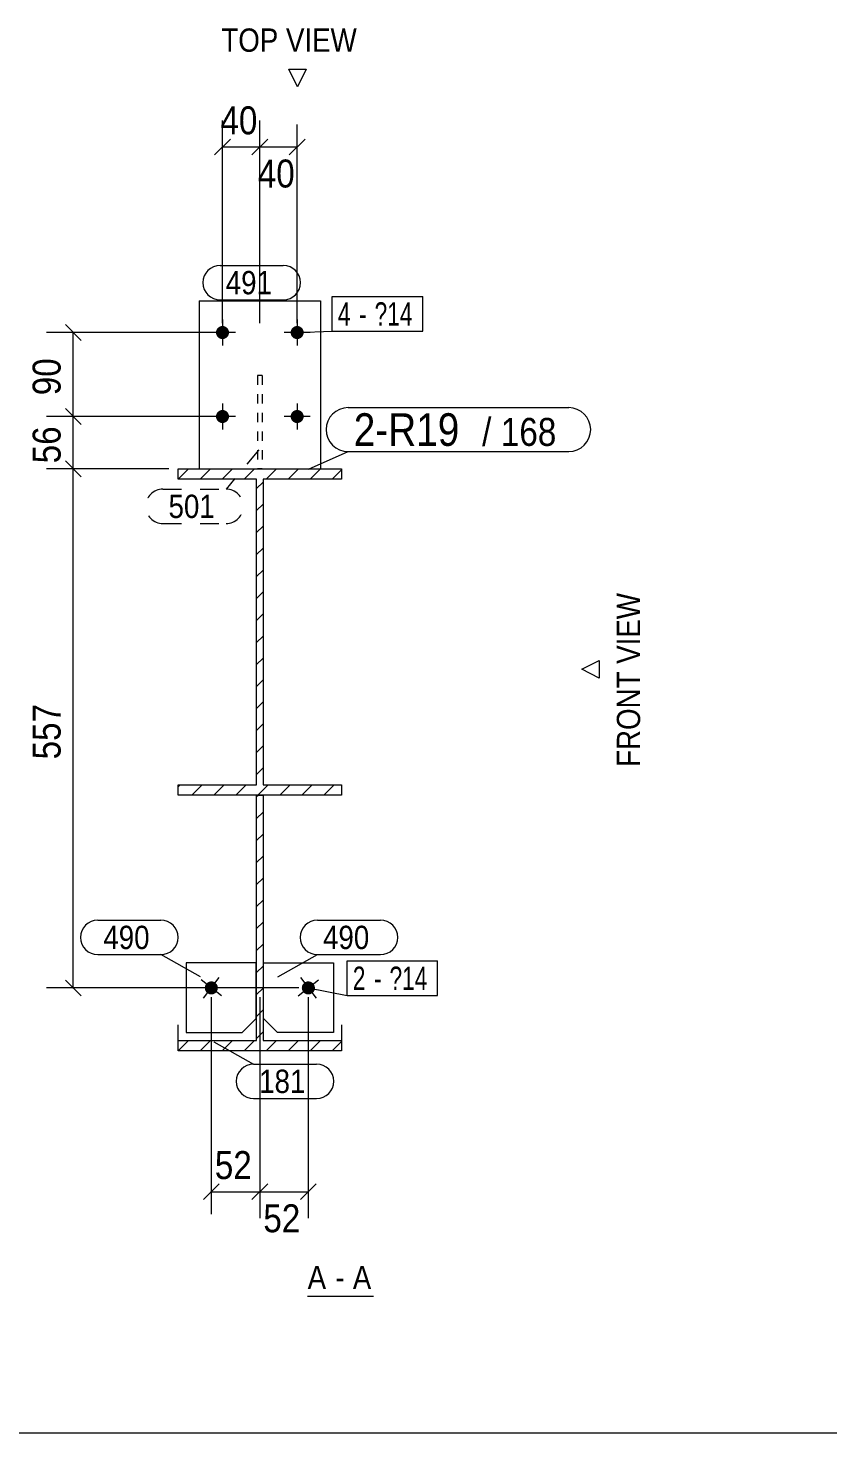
# Model space of a CAD drawing. Header units: millimetres. Extents: x 2 to 825, y 1 to 579.
# Drawn here: x 433.7 to 519.4, y 5 to 155.6 of the extents above; entities that cross this region are included whole.
import ezdxf

# ---------------------------------------------------------------- set-up
doc = ezdxf.new("R2010")
doc.units = ezdxf.units.MM
for name, pattern in [('XKITLINE00', [0]), ('XKITLINE01', [4, 1, -1, 1, -1]), ('XKITLINE02', [4, 2, -2])]:
    doc.linetypes.add(name, pattern=pattern)
for name, color, linetype, lineweight in [('Bolt', 3, 'Continuous', 0), ('BoltMark', 7, 'Continuous', 0), ('Dimensions', 7, 'Continuous', 0), ('DrawingSheet', 5, 'Continuous', 0), ('OtherObjectType', 7, 'Continuous', 0), ('Part', 2, 'Continuous', 0), ('PartMark', 7, 'Continuous', 0)]:
    doc.layers.add(name, color=color, linetype=linetype, lineweight=lineweight)
doc.styles.add('ARIAL', font='ARIAL.TTF')
doc.styles.add('ARIAL_NARROW', font='ARIALN.TTF')

# ---------------------------------------------------------------- blocks, each defined once
blk = doc.blocks.new('*A7')
at = {"layer": 'Part', "color": 7, "linetype": 'XKITLINE00', "lineweight": 0}
for p, q in [((449.77, 107.26), (450.87, 108.36)), ((449.77, 107.26), (449.77, 107.26)), ((452.13, 107.26), (453.23, 108.36)), ((454.49, 107.26), (455.59, 108.36)), ((456.85, 107.26), (457.95, 108.36)), ((458.17, 106.23), (458.87, 106.93)), ((459.2, 107.26), (460.3, 108.36)), ((461.56, 107.26), (462.66, 108.36)), ((463.92, 107.26), (465.02, 108.36)), ((466.28, 107.26), (467.27, 108.26)), ((458.17, 103.88), (458.87, 104.58)), ((458.17, 101.52), (458.87, 102.22)), ((458.17, 99.16), (458.87, 99.86)), ((458.17, 96.8), (458.87, 97.5)), ((458.17, 94.45), (458.87, 95.15)), ((458.17, 92.09), (458.87, 92.79)), ((458.17, 89.73), (458.87, 90.43)), ((458.17, 87.37), (458.87, 88.07)), ((458.17, 85.02), (458.87, 85.72)), ((458.17, 82.66), (458.87, 83.36)), ((458.17, 80.3), (458.87, 81)), ((458.17, 77.95), (458.87, 78.65)), ((458.17, 75.59), (458.87, 76.29)), ((449.78, 74.26), (449.98, 74.46)), ((451.23, 73.36), (452.33, 74.46)), ((453.59, 73.36), (454.69, 74.46)), ((455.95, 73.36), (457.05, 74.46)), ((458.31, 73.36), (459.41, 74.46)), ((460.66, 73.36), (461.76, 74.46)), ((463.02, 73.36), (464.12, 74.46)), ((465.38, 73.36), (466.48, 74.46))]:
    blk.add_line(p, q, dxfattribs=at)
blk = doc.blocks.new('*A8')
at = {"layer": 'Part', "color": 7, "linetype": 'XKITLINE00', "lineweight": 0}
for p, q in [((458.17, 73.21), (458.33, 73.36)), ((458.17, 70.85), (458.87, 71.55)), ((458.17, 68.49), (458.87, 69.19)), ((458.17, 66.14), (458.87, 66.84)), ((458.17, 63.78), (458.87, 64.48)), ((458.17, 61.42), (458.87, 62.12)), ((458.17, 59.06), (458.87, 59.76)), ((458.17, 56.71), (458.87, 57.41)), ((458.17, 54.35), (458.87, 55.05)), ((458.17, 51.99), (458.87, 52.69)), ((458.17, 49.64), (458.87, 50.34)), ((449.77, 45.95), (450.89, 47.07)), ((452.13, 45.95), (453.25, 47.07)), ((454.49, 45.95), (455.6, 47.07)), ((456.85, 45.95), (457.96, 47.07)), ((458.17, 47.28), (458.87, 47.98)), ((459.2, 45.95), (460.32, 47.07)), ((461.56, 45.95), (462.68, 47.07)), ((463.92, 45.95), (465.03, 47.07)), ((466.28, 45.95), (467.27, 46.95))]:
    blk.add_line(p, q, dxfattribs=at)
blk = doc.blocks.new('*A167')
at = {"layer": 'Bolt'}
for points in [[(455.22, 122.93), (455.22, 122.89), (455.22, 122.86), (455.21, 122.83), (455.2, 122.79), (455.19, 122.76), (455.18, 122.73), (455.17, 122.69), (455.16, 122.66), (455.14, 122.63), (455.12, 122.6), (455.11, 122.57), (455.09, 122.55), (455.07, 122.52), (455.04, 122.49), (455.02, 122.47), (454.99, 122.44), (454.97, 122.42), (454.94, 122.4), (454.91, 122.38), (454.88, 122.36), (454.85, 122.35), (454.82, 122.33), (454.79, 122.32), (454.76, 122.3), (454.73, 122.29), (454.69, 122.28), (454.66, 122.28), (454.63, 122.27), (454.59, 122.27), (454.56, 122.26), (454.52, 122.26), (454.49, 122.26), (454.46, 122.27), (454.42, 122.27), (454.39, 122.28), (454.35, 122.28), (454.32, 122.29), (454.29, 122.3), (454.26, 122.32), (454.23, 122.33), (454.19, 122.35), (454.16, 122.36), (454.14, 122.38), (454.11, 122.4), (454.08, 122.42), (454.05, 122.44), (454.03, 122.47), (454.01, 122.49), (453.98, 122.52), (453.96, 122.55), (453.94, 122.57), (453.92, 122.6), (453.91, 122.63), (453.89, 122.66), (453.88, 122.69), (453.87, 122.73), (453.85, 122.76), (453.85, 122.79), (453.84, 122.83), (453.83, 122.86), (453.83, 122.89), (453.83, 122.93), (453.82, 122.96), (453.83, 123), (453.83, 123.03), (453.83, 123.07), (453.84, 123.1), (453.85, 123.13), (453.85, 123.17), (453.87, 123.2), (453.88, 123.23), (453.89, 123.26), (453.91, 123.29), (453.92, 123.32), (453.94, 123.35), (453.96, 123.38), (453.98, 123.41), (454.01, 123.43), (454.03, 123.46), (454.05, 123.48), (454.08, 123.5), (454.11, 123.52), (454.14, 123.54), (454.16, 123.56), (454.19, 123.58), (454.23, 123.6), (454.26, 123.61), (454.29, 123.62), (454.32, 123.63), (454.35, 123.64), (454.39, 123.65), (454.42, 123.65), (454.46, 123.66), (454.49, 123.66), (454.52, 123.66), (454.56, 123.66), (454.59, 123.66), (454.63, 123.65), (454.66, 123.65), (454.69, 123.64), (454.73, 123.63), (454.76, 123.62), (454.79, 123.61), (454.82, 123.6), (454.85, 123.58), (454.88, 123.56), (454.91, 123.54), (454.94, 123.52), (454.97, 123.5), (454.99, 123.48), (455.02, 123.46), (455.04, 123.43), (455.07, 123.41), (455.09, 123.38), (455.11, 123.35), (455.12, 123.32), (455.14, 123.29), (455.16, 123.26), (455.17, 123.23), (455.18, 123.2), (455.19, 123.17), (455.2, 123.13), (455.21, 123.1), (455.22, 123.07), (455.22, 123.03), (455.22, 123), (455.22, 122.96)], [(463.22, 122.93), (463.22, 122.89), (463.22, 122.86), (463.21, 122.83), (463.2, 122.79), (463.19, 122.76), (463.18, 122.73), (463.17, 122.69), (463.16, 122.66), (463.14, 122.63), (463.12, 122.6), (463.11, 122.57), (463.09, 122.55), (463.07, 122.52), (463.04, 122.49), (463.02, 122.47), (462.99, 122.44), (462.97, 122.42), (462.94, 122.4), (462.91, 122.38), (462.88, 122.36), (462.85, 122.35), (462.82, 122.33), (462.79, 122.32), (462.76, 122.3), (462.73, 122.29), (462.69, 122.28), (462.66, 122.28), (462.63, 122.27), (462.59, 122.27), (462.56, 122.26), (462.52, 122.26), (462.49, 122.26), (462.46, 122.27), (462.42, 122.27), (462.39, 122.28), (462.35, 122.28), (462.32, 122.29), (462.29, 122.3), (462.26, 122.32), (462.23, 122.33), (462.19, 122.35), (462.16, 122.36), (462.14, 122.38), (462.11, 122.4), (462.08, 122.42), (462.05, 122.44), (462.03, 122.47), (462.01, 122.49), (461.98, 122.52), (461.96, 122.55), (461.94, 122.57), (461.92, 122.6), (461.91, 122.63), (461.89, 122.66), (461.88, 122.69), (461.87, 122.73), (461.85, 122.76), (461.85, 122.79), (461.84, 122.83), (461.83, 122.86), (461.83, 122.89), (461.83, 122.93), (461.82, 122.96), (461.83, 123), (461.83, 123.03), (461.83, 123.07), (461.84, 123.1), (461.85, 123.13), (461.85, 123.17), (461.87, 123.2), (461.88, 123.23), (461.89, 123.26), (461.91, 123.29), (461.92, 123.32), (461.94, 123.35), (461.96, 123.38), (461.98, 123.41), (462.01, 123.43), (462.03, 123.46), (462.05, 123.48), (462.08, 123.5), (462.11, 123.52), (462.14, 123.54), (462.16, 123.56), (462.19, 123.58), (462.23, 123.6), (462.26, 123.61), (462.29, 123.62), (462.32, 123.63), (462.35, 123.64), (462.39, 123.65), (462.42, 123.65), (462.46, 123.66), (462.49, 123.66), (462.52, 123.66), (462.56, 123.66), (462.59, 123.66), (462.63, 123.65), (462.66, 123.65), (462.69, 123.64), (462.73, 123.63), (462.76, 123.62), (462.79, 123.61), (462.82, 123.6), (462.85, 123.58), (462.88, 123.56), (462.91, 123.54), (462.94, 123.52), (462.97, 123.5), (462.99, 123.48), (463.02, 123.46), (463.04, 123.43), (463.07, 123.41), (463.09, 123.38), (463.11, 123.35), (463.12, 123.32), (463.14, 123.29), (463.16, 123.26), (463.17, 123.23), (463.18, 123.2), (463.19, 123.17), (463.2, 123.13), (463.21, 123.1), (463.22, 123.07), (463.22, 123.03), (463.22, 123), (463.22, 122.96)], [(455.22, 113.93), (455.22, 113.89), (455.22, 113.86), (455.21, 113.83), (455.2, 113.79), (455.19, 113.76), (455.18, 113.73), (455.17, 113.69), (455.16, 113.66), (455.14, 113.63), (455.12, 113.6), (455.11, 113.57), (455.09, 113.55), (455.07, 113.52), (455.04, 113.49), (455.02, 113.47), (454.99, 113.44), (454.97, 113.42), (454.94, 113.4), (454.91, 113.38), (454.88, 113.36), (454.85, 113.35), (454.82, 113.33), (454.79, 113.32), (454.76, 113.3), (454.73, 113.29), (454.69, 113.28), (454.66, 113.28), (454.63, 113.27), (454.59, 113.27), (454.56, 113.26), (454.52, 113.26), (454.49, 113.26), (454.46, 113.27), (454.42, 113.27), (454.39, 113.28), (454.35, 113.28), (454.32, 113.29), (454.29, 113.3), (454.26, 113.32), (454.23, 113.33), (454.19, 113.35), (454.16, 113.36), (454.14, 113.38), (454.11, 113.4), (454.08, 113.42), (454.05, 113.44), (454.03, 113.47), (454.01, 113.49), (453.98, 113.52), (453.96, 113.55), (453.94, 113.57), (453.92, 113.6), (453.91, 113.63), (453.89, 113.66), (453.88, 113.69), (453.87, 113.73), (453.85, 113.76), (453.85, 113.79), (453.84, 113.83), (453.83, 113.86), (453.83, 113.89), (453.83, 113.93), (453.82, 113.96), (453.83, 114), (453.83, 114.03), (453.83, 114.07), (453.84, 114.1), (453.85, 114.13), (453.85, 114.17), (453.87, 114.2), (453.88, 114.23), (453.89, 114.26), (453.91, 114.29), (453.92, 114.32), (453.94, 114.35), (453.96, 114.38), (453.98, 114.41), (454.01, 114.43), (454.03, 114.46), (454.05, 114.48), (454.08, 114.5), (454.11, 114.52), (454.14, 114.54), (454.16, 114.56), (454.19, 114.58), (454.23, 114.6), (454.26, 114.61), (454.29, 114.62), (454.32, 114.63), (454.35, 114.64), (454.39, 114.65), (454.42, 114.65), (454.46, 114.66), (454.49, 114.66), (454.52, 114.66), (454.56, 114.66), (454.59, 114.66), (454.63, 114.65), (454.66, 114.65), (454.69, 114.64), (454.73, 114.63), (454.76, 114.62), (454.79, 114.61), (454.82, 114.6), (454.85, 114.58), (454.88, 114.56), (454.91, 114.54), (454.94, 114.52), (454.97, 114.5), (454.99, 114.48), (455.02, 114.46), (455.04, 114.43), (455.07, 114.41), (455.09, 114.38), (455.11, 114.35), (455.12, 114.32), (455.14, 114.29), (455.16, 114.26), (455.17, 114.23), (455.18, 114.2), (455.19, 114.17), (455.2, 114.13), (455.21, 114.1), (455.22, 114.07), (455.22, 114.03), (455.22, 114), (455.22, 113.96)], [(463.22, 113.93), (463.22, 113.89), (463.22, 113.86), (463.21, 113.83), (463.2, 113.79), (463.19, 113.76), (463.18, 113.73), (463.17, 113.69), (463.16, 113.66), (463.14, 113.63), (463.12, 113.6), (463.11, 113.57), (463.09, 113.55), (463.07, 113.52), (463.04, 113.49), (463.02, 113.47), (462.99, 113.44), (462.97, 113.42), (462.94, 113.4), (462.91, 113.38), (462.88, 113.36), (462.85, 113.35), (462.82, 113.33), (462.79, 113.32), (462.76, 113.3), (462.73, 113.29), (462.69, 113.28), (462.66, 113.28), (462.63, 113.27), (462.59, 113.27), (462.56, 113.26), (462.52, 113.26), (462.49, 113.26), (462.46, 113.27), (462.42, 113.27), (462.39, 113.28), (462.35, 113.28), (462.32, 113.29), (462.29, 113.3), (462.26, 113.32), (462.23, 113.33), (462.19, 113.35), (462.16, 113.36), (462.14, 113.38), (462.11, 113.4), (462.08, 113.42), (462.05, 113.44), (462.03, 113.47), (462.01, 113.49), (461.98, 113.52), (461.96, 113.55), (461.94, 113.57), (461.92, 113.6), (461.91, 113.63), (461.89, 113.66), (461.88, 113.69), (461.87, 113.73), (461.85, 113.76), (461.85, 113.79), (461.84, 113.83), (461.83, 113.86), (461.83, 113.89), (461.83, 113.93), (461.82, 113.96), (461.83, 114), (461.83, 114.03), (461.83, 114.07), (461.84, 114.1), (461.85, 114.13), (461.85, 114.17), (461.87, 114.2), (461.88, 114.23), (461.89, 114.26), (461.91, 114.29), (461.92, 114.32), (461.94, 114.35), (461.96, 114.38), (461.98, 114.41), (462.01, 114.43), (462.03, 114.46), (462.05, 114.48), (462.08, 114.5), (462.11, 114.52), (462.14, 114.54), (462.16, 114.56), (462.19, 114.58), (462.23, 114.6), (462.26, 114.61), (462.29, 114.62), (462.32, 114.63), (462.35, 114.64), (462.39, 114.65), (462.42, 114.65), (462.46, 114.66), (462.49, 114.66), (462.52, 114.66), (462.56, 114.66), (462.59, 114.66), (462.63, 114.65), (462.66, 114.65), (462.69, 114.64), (462.73, 114.63), (462.76, 114.62), (462.79, 114.61), (462.82, 114.6), (462.85, 114.58), (462.88, 114.56), (462.91, 114.54), (462.94, 114.52), (462.97, 114.5), (462.99, 114.48), (463.02, 114.46), (463.04, 114.43), (463.07, 114.41), (463.09, 114.38), (463.11, 114.35), (463.12, 114.32), (463.14, 114.29), (463.16, 114.26), (463.17, 114.23), (463.18, 114.2), (463.19, 114.17), (463.2, 114.13), (463.21, 114.1), (463.22, 114.07), (463.22, 114.03), (463.22, 114), (463.22, 113.96)]]:
    blk.add_hatch(color=3, dxfattribs=at).paths.add_polyline_path(points, flags=17)
at = {"layer": 'Bolt', "color": 3, "linetype": 'XKITLINE00', "lineweight": 0}
for p, q in [((454.52, 124.36), (454.52, 121.56)), ((462.52, 124.36), (462.52, 121.56)), ((455.92, 122.96), (453.12, 122.96)), ((463.92, 122.96), (461.12, 122.96)), ((454.52, 115.36), (454.52, 112.56)), ((462.52, 115.36), (462.52, 112.56)), ((455.92, 113.96), (453.12, 113.96)), ((463.92, 113.96), (461.12, 113.96))]:
    blk.add_line(p, q, dxfattribs=at)
blk = doc.blocks.new('*A168')
at = {"layer": 'Bolt'}
blk.add_hatch(color=3, dxfattribs=at).paths.add_polyline_path([(452.87, 52.17), (452.84, 52.2), (452.82, 52.22), (452.8, 52.25), (452.77, 52.27), (452.75, 52.3), (452.73, 52.33), (452.72, 52.36), (452.7, 52.39), (452.68, 52.42), (452.67, 52.45), (452.66, 52.48), (452.65, 52.52), (452.64, 52.55), (452.63, 52.58), (452.63, 52.62), (452.63, 52.65), (452.62, 52.69), (452.62, 52.72), (452.63, 52.76), (452.63, 52.79), (452.63, 52.82), (452.64, 52.86), (452.65, 52.89), (452.66, 52.92), (452.67, 52.96), (452.68, 52.99), (452.7, 53.02), (452.71, 53.05), (452.73, 53.08), (452.75, 53.11), (452.77, 53.14), (452.79, 53.16), (452.82, 53.19), (452.84, 53.21), (452.87, 53.23), (452.89, 53.26), (452.92, 53.28), (452.95, 53.3), (452.98, 53.31), (453.01, 53.33), (453.04, 53.34), (453.07, 53.36), (453.1, 53.37), (453.14, 53.38), (453.17, 53.39), (453.2, 53.39), (453.24, 53.4), (453.27, 53.4), (453.31, 53.41), (453.34, 53.41), (453.37, 53.4), (453.41, 53.4), (453.44, 53.4), (453.48, 53.39), (453.51, 53.38), (453.54, 53.37), (453.58, 53.36), (453.61, 53.35), (453.64, 53.33), (453.67, 53.32), (453.7, 53.3), (453.73, 53.28), (453.75, 53.26), (453.78, 53.24), (453.81, 53.21), (453.83, 53.19), (453.85, 53.16), (453.88, 53.14), (453.9, 53.11), (453.92, 53.08), (453.93, 53.05), (453.95, 53.02), (453.96, 52.99), (453.98, 52.96), (453.99, 52.93), (454, 52.89), (454.01, 52.86), (454.01, 52.83), (454.02, 52.79), (454.02, 52.76), (454.02, 52.72), (454.02, 52.69), (454.02, 52.66), (454.02, 52.62), (454.01, 52.59), (454.01, 52.55), (454, 52.52), (453.99, 52.49), (453.98, 52.45), (453.96, 52.42), (453.95, 52.39), (453.93, 52.36), (453.92, 52.33), (453.9, 52.3), (453.88, 52.28), (453.86, 52.25), (453.83, 52.22), (453.81, 52.2), (453.78, 52.18), (453.76, 52.15), (453.73, 52.13), (453.7, 52.11), (453.67, 52.1), (453.64, 52.08), (453.61, 52.07), (453.58, 52.05), (453.55, 52.04), (453.51, 52.03), (453.48, 52.02), (453.45, 52.02), (453.41, 52.01), (453.38, 52.01), (453.34, 52.01), (453.31, 52.01), (453.27, 52.01), (453.24, 52.01), (453.21, 52.02), (453.17, 52.02), (453.14, 52.03), (453.11, 52.04), (453.07, 52.05), (453.04, 52.06), (453.01, 52.08), (452.98, 52.1), (452.95, 52.11), (452.92, 52.13), (452.89, 52.15)], flags=17)
at = {"layer": 'Bolt', "color": 3, "linetype": 'XKITLINE00', "lineweight": 0}
for p, q in [((454.43, 51.85), (452.22, 53.56)), ((452.47, 51.6), (454.18, 53.81))]:
    blk.add_line(p, q, dxfattribs=at)
blk = doc.blocks.new('*A169')
at = {"layer": 'Bolt'}
blk.add_hatch(color=3, dxfattribs=at).paths.add_polyline_path([(463.32, 53.28), (463.35, 53.3), (463.38, 53.32), (463.41, 53.33), (463.44, 53.35), (463.47, 53.36), (463.51, 53.37), (463.54, 53.38), (463.57, 53.39), (463.61, 53.4), (463.64, 53.4), (463.67, 53.4), (463.71, 53.41), (463.74, 53.41), (463.78, 53.4), (463.81, 53.4), (463.85, 53.39), (463.88, 53.39), (463.91, 53.38), (463.95, 53.37), (463.98, 53.36), (464.01, 53.34), (464.04, 53.33), (464.07, 53.31), (464.1, 53.3), (464.13, 53.28), (464.16, 53.26), (464.18, 53.23), (464.21, 53.21), (464.23, 53.19), (464.26, 53.16), (464.28, 53.14), (464.3, 53.11), (464.32, 53.08), (464.33, 53.05), (464.35, 53.02), (464.36, 52.99), (464.38, 52.96), (464.39, 52.92), (464.4, 52.89), (464.41, 52.86), (464.41, 52.82), (464.42, 52.79), (464.42, 52.76), (464.42, 52.72), (464.42, 52.69), (464.42, 52.65), (464.42, 52.62), (464.41, 52.58), (464.41, 52.55), (464.4, 52.52), (464.39, 52.48), (464.38, 52.45), (464.36, 52.42), (464.35, 52.39), (464.33, 52.36), (464.32, 52.33), (464.3, 52.3), (464.28, 52.27), (464.25, 52.25), (464.23, 52.22), (464.21, 52.2), (464.18, 52.17), (464.15, 52.15), (464.13, 52.13), (464.1, 52.11), (464.07, 52.1), (464.04, 52.08), (464.01, 52.06), (463.98, 52.05), (463.94, 52.04), (463.91, 52.03), (463.88, 52.02), (463.84, 52.02), (463.81, 52.01), (463.77, 52.01), (463.74, 52.01), (463.71, 52.01), (463.67, 52.01), (463.64, 52.01), (463.6, 52.02), (463.57, 52.02), (463.54, 52.03), (463.5, 52.04), (463.47, 52.05), (463.44, 52.07), (463.41, 52.08), (463.38, 52.1), (463.35, 52.11), (463.32, 52.13), (463.29, 52.15), (463.27, 52.18), (463.24, 52.2), (463.22, 52.22), (463.19, 52.25), (463.17, 52.28), (463.15, 52.3), (463.13, 52.33), (463.11, 52.36), (463.1, 52.39), (463.08, 52.42), (463.07, 52.45), (463.06, 52.49), (463.05, 52.52), (463.04, 52.55), (463.03, 52.59), (463.03, 52.62), (463.03, 52.66), (463.02, 52.69), (463.02, 52.72), (463.03, 52.76), (463.03, 52.79), (463.03, 52.83), (463.04, 52.86), (463.05, 52.89), (463.06, 52.93), (463.07, 52.96), (463.08, 52.99), (463.1, 53.02), (463.12, 53.05), (463.13, 53.08), (463.15, 53.11), (463.17, 53.14), (463.2, 53.16), (463.22, 53.19), (463.24, 53.21), (463.27, 53.24), (463.29, 53.26)], flags=17)
at = {"layer": 'Bolt', "color": 3, "linetype": 'XKITLINE00', "lineweight": 0}
for p, q in [((462.62, 51.85), (464.83, 53.56)), ((462.87, 53.81), (464.58, 51.6))]:
    blk.add_line(p, q, dxfattribs=at)
blk = doc.blocks.new('*A170')
at = {"layer": 'Part', "color": 2, "linetype": 'XKITLINE00', "lineweight": 0}
for p, q in [((449.77, 107.26), (449.77, 108.36)), ((449.77, 108.36), (467.27, 108.36)), ((458.17, 107.26), (449.77, 107.26)), ((458.17, 74.46), (458.17, 107.26)), ((467.27, 107.26), (458.87, 107.26)), ((458.87, 107.26), (458.87, 74.46)), ((467.27, 108.36), (467.27, 107.26)), ((449.77, 73.36), (449.77, 74.46)), ((449.77, 74.46), (458.17, 74.46)), ((458.87, 74.46), (467.27, 74.46)), ((467.27, 74.46), (467.27, 73.36)), ((467.27, 73.36), (449.77, 73.36))]:
    blk.add_line(p, q, dxfattribs=at)
blk = doc.blocks.new('*A171')
at = {"layer": 'Part', "color": 2, "linetype": 'XKITLINE00', "lineweight": 0}
for p, q in [((452.02, 126.36), (452.02, 108.36)), ((452.02, 126.36), (465.02, 126.36)), ((465.02, 126.36), (465.02, 108.36))]:
    blk.add_line(p, q, dxfattribs=at)
at = {"layer": 'Part', "color": 7, "linetype": 'XKITLINE01', "lineweight": 0}
blk.add_line((452.02, 108.36), (465.02, 108.36), dxfattribs=at)
blk = doc.blocks.new('*A172')
at = {"layer": 'Part', "color": 7, "linetype": 'XKITLINE01', "lineweight": 0}
for p, q in [((458.77, 118.36), (458.27, 118.36)), ((458.27, 118.36), (458.27, 108.36)), ((458.77, 118.36), (458.77, 108.36)), ((458.77, 108.36), (458.27, 108.36))]:
    blk.add_line(p, q, dxfattribs=at)
blk = doc.blocks.new('*A173')
at = {"layer": 'Part', "color": 2, "linetype": 'XKITLINE00', "lineweight": 0}
for p, q in [((458.12, 55.41), (450.62, 55.41)), ((450.62, 55.41), (450.62, 47.91)), ((458.12, 49.41), (458.12, 55.41)), ((456.62, 47.91), (458.12, 49.41)), ((450.62, 47.91), (456.62, 47.91))]:
    blk.add_line(p, q, dxfattribs=at)
blk = doc.blocks.new('*A174')
at = {"layer": 'Part', "color": 2, "linetype": 'XKITLINE00', "lineweight": 0}
for p, q in [((458.92, 49.41), (458.92, 55.41)), ((458.92, 55.41), (466.42, 55.41)), ((466.42, 55.41), (466.42, 47.91)), ((460.42, 47.91), (458.92, 49.41)), ((466.42, 47.91), (460.42, 47.91))]:
    blk.add_line(p, q, dxfattribs=at)
blk = doc.blocks.new('*A175')
at = {"layer": 'Part', "color": 2, "linetype": 'XKITLINE00', "lineweight": 0}
for p, q in [((458.17, 47.07), (458.17, 73.36)), ((458.17, 73.36), (458.87, 73.36)), ((458.87, 73.36), (458.87, 73.36)), ((458.87, 73.36), (458.87, 47.07)), ((449.77, 45.95), (449.77, 48.75)), ((467.27, 48.75), (467.27, 45.95)), ((449.77, 47.07), (458.17, 47.07)), ((458.87, 47.07), (467.27, 47.07)), ((467.27, 45.95), (449.77, 45.95))]:
    blk.add_line(p, q, dxfattribs=at)
blk = doc.blocks.new('*A176')
at = {"layer": 'DrawingSheet', "color": 5, "linetype": 'XKITLINE00', "lineweight": 0}
blk.add_line((5, 5), (825, 5), dxfattribs=at)
blk = doc.blocks.new('*A352')
at = {"layer": 'Dimensions', "color": 7, "linetype": 'XKITLINE00', "lineweight": 0}
for p, q in [((437.68, 109.21), (439.37, 107.51)), ((448.77, 108.36), (435.67, 108.36)), ((438.52, 52.71), (438.52, 108.36)), ((437.68, 53.55), (439.37, 51.86)), ((462.72, 52.71), (435.67, 52.71))]:
    blk.add_line(p, q, dxfattribs=at)
at = {"layer": 'Dimensions', "color": 3}
for p in [(438.52, 108.36), (438.52, 52.71)]:
    blk.add_point(p, dxfattribs=at)
at = {"layer": 'Dimensions', "color": 3, "style": 'ARIAL', "width": 0.85}
blk.add_text('557', height=3, rotation=90.0002, dxfattribs=at).set_placement((437.17, 77.2))
blk = doc.blocks.new('*A353')
at = {"layer": 'Dimensions', "color": 7, "linetype": 'XKITLINE00', "lineweight": 0}
for p, q in [((437.68, 114.81), (439.37, 113.11)), ((453.52, 113.96), (435.67, 113.96)), ((438.52, 108.36), (438.52, 113.96)), ((437.68, 109.21), (439.37, 107.51)), ((448.77, 108.36), (435.67, 108.36))]:
    blk.add_line(p, q, dxfattribs=at)
at = {"layer": 'Dimensions', "color": 3}
for p in [(438.52, 113.96), (438.52, 108.36)]:
    blk.add_point(p, dxfattribs=at)
at = {"layer": 'Dimensions', "color": 3, "style": 'ARIAL', "width": 0.85}
blk.add_text('56', height=3, rotation=90.0002, dxfattribs=at).set_placement((437.17, 108.94))
blk = doc.blocks.new('*A354')
at = {"layer": 'Dimensions', "color": 7, "linetype": 'XKITLINE00', "lineweight": 0}
for p, q in [((437.68, 123.81), (439.37, 122.11)), ((453.52, 122.96), (435.67, 122.96)), ((438.52, 113.96), (438.52, 122.96)), ((437.68, 114.81), (439.37, 113.11)), ((453.52, 113.96), (435.67, 113.96))]:
    blk.add_line(p, q, dxfattribs=at)
at = {"layer": 'Dimensions', "color": 3}
for p in [(438.52, 122.96), (438.52, 113.96)]:
    blk.add_point(p, dxfattribs=at)
at = {"layer": 'Dimensions', "color": 3, "style": 'ARIAL', "width": 0.85}
blk.add_text('90', height=3, rotation=90.0002, dxfattribs=at).set_placement((437.17, 116.24))
blk = doc.blocks.new('*A355')
at = {"layer": 'Dimensions', "color": 7, "linetype": 'XKITLINE00', "lineweight": 0}
for p, q in [((453.32, 51.71), (453.32, 28.46)), ((458.52, 51.71), (458.52, 28.46)), ((454.17, 31.71), (452.48, 30.01)), ((459.37, 31.71), (457.68, 30.01)), ((453.32, 30.86), (458.52, 30.86))]:
    blk.add_line(p, q, dxfattribs=at)
at = {"layer": 'Dimensions', "color": 3}
for p in [(453.32, 30.86), (458.52, 30.86)]:
    blk.add_point(p, dxfattribs=at)
at = {"layer": 'Dimensions', "color": 3, "style": 'ARIAL', "width": 0.85}
blk.add_text('52', height=3, dxfattribs=at).set_placement((453.7, 32.21))
blk = doc.blocks.new('*A356')
at = {"layer": 'Dimensions', "color": 7, "linetype": 'XKITLINE00', "lineweight": 0}
for p, q in [((458.52, 51.71), (458.52, 28.01)), ((463.72, 51.71), (463.72, 28.01)), ((459.37, 31.71), (457.68, 30.01)), ((464.57, 31.71), (462.88, 30.01)), ((458.52, 30.86), (463.72, 30.86))]:
    blk.add_line(p, q, dxfattribs=at)
at = {"layer": 'Dimensions', "color": 3}
for p in [(458.52, 30.86), (463.72, 30.86)]:
    blk.add_point(p, dxfattribs=at)
at = {"layer": 'Dimensions', "color": 3, "style": 'ARIAL', "width": 0.85}
blk.add_text('52', height=3, dxfattribs=at).set_placement((458.9, 26.51))
blk = doc.blocks.new('*A357')
at = {"layer": 'Dimensions', "color": 7, "linetype": 'XKITLINE00', "lineweight": 0}
for p, q in [((454.52, 123.96), (454.52, 145.71)), ((458.52, 123.96), (458.52, 145.71)), ((455.37, 143.71), (453.68, 142.01)), ((459.37, 143.71), (457.68, 142.01)), ((454.52, 142.86), (458.52, 142.86))]:
    blk.add_line(p, q, dxfattribs=at)
at = {"layer": 'Dimensions', "color": 3}
for p in [(454.52, 142.86), (458.52, 142.86)]:
    blk.add_point(p, dxfattribs=at)
at = {"layer": 'Dimensions', "color": 3, "style": 'ARIAL', "width": 0.85}
blk.add_text('40', height=3, dxfattribs=at).set_placement((454.3, 144.21))
blk = doc.blocks.new('*A358')
at = {"layer": 'Dimensions', "color": 7, "linetype": 'XKITLINE00', "lineweight": 0}
for p, q in [((458.52, 123.96), (458.52, 145.26)), ((462.52, 123.96), (462.52, 145.26)), ((459.37, 143.71), (457.68, 142.01)), ((463.37, 143.71), (461.68, 142.01)), ((458.52, 142.86), (462.52, 142.86))]:
    blk.add_line(p, q, dxfattribs=at)
at = {"layer": 'Dimensions', "color": 3}
for p in [(458.52, 142.86), (462.52, 142.86)]:
    blk.add_point(p, dxfattribs=at)
at = {"layer": 'Dimensions', "color": 3, "style": 'ARIAL', "width": 0.85}
blk.add_text('40', height=3, dxfattribs=at).set_placement((458.3, 138.51))
blk = doc.blocks.new('*A359')
at = {"layer": 'BoltMark', "color": 7, "linetype": 'XKITLINE00', "lineweight": 0}
for p, q in [((467.89, 55.59), (477.58, 55.59)), ((467.89, 51.89), (467.89, 55.59)), ((477.58, 51.89), (477.58, 55.59)), ((463.72, 52.71), (467.89, 51.89)), ((467.89, 51.89), (477.58, 51.89))]:
    blk.add_line(p, q, dxfattribs=at)
at = {"layer": 'BoltMark', "color": 3, "style": 'ARIAL_NARROW', "width": 0.85}
for s, p in [('2', (468.49, 52.49)), ('?14', (472.42, 52.49)), ('-', (470.76, 52.49))]:
    blk.add_text(s, height=2.5, dxfattribs=at).set_placement(p)
blk = doc.blocks.new('*A360')
at = {"layer": 'BoltMark', "color": 7, "linetype": 'XKITLINE00', "lineweight": 0}
for p, q in [((466.29, 126.81), (475.98, 126.81)), ((466.29, 123.11), (466.29, 126.81)), ((475.98, 123.11), (475.98, 126.81)), ((462.52, 122.96), (466.29, 123.11)), ((466.29, 123.11), (475.98, 123.11))]:
    blk.add_line(p, q, dxfattribs=at)
at = {"layer": 'BoltMark', "color": 3, "style": 'ARIAL_NARROW', "width": 0.85}
for s, p in [('4', (466.89, 123.71)), ('?14', (470.82, 123.71)), ('-', (469.16, 123.71))]:
    blk.add_text(s, height=2.5, dxfattribs=at).set_placement(p)
blk = doc.blocks.new('*A361')
at = {"layer": 'PartMark', "color": 7, "linetype": 'XKITLINE00', "lineweight": 0}
for p, q in [((453.61, 46.93), (457.85, 44.54)), ((457.85, 44.54), (464.61, 44.54)), ((457.85, 40.84), (464.61, 40.84))]:
    blk.add_line(p, q, dxfattribs=at)
for centre, start, end in [((457.85, 42.69), 90, 270), ((464.61, 42.69), 270, 90)]:
    blk.add_arc(centre, 1.85, start, end, dxfattribs=at)
at = {"layer": 'PartMark', "color": 3, "style": 'ARIAL', "width": 0.85}
blk.add_text('181', height=2.5, dxfattribs=at).set_placement((458.45, 41.44))
blk = doc.blocks.new('*A362')
at = {"layer": 'PartMark', "color": 7, "linetype": 'XKITLINE00', "lineweight": 0}
for p, q in [((464.7, 59.97), (471.46, 59.97)), ((460.45, 53.88), (464.7, 56.27)), ((464.7, 56.27), (471.46, 56.27))]:
    blk.add_line(p, q, dxfattribs=at)
for centre, start, end in [((464.7, 58.12), 90, 270), ((471.46, 58.12), 270, 90)]:
    blk.add_arc(centre, 1.85, start, end, dxfattribs=at)
at = {"layer": 'PartMark', "color": 3, "style": 'ARIAL', "width": 0.85}
blk.add_text('490', height=2.5, dxfattribs=at).set_placement((465.3, 56.87))
blk = doc.blocks.new('*A363')
at = {"layer": 'PartMark', "color": 7, "linetype": 'XKITLINE00', "lineweight": 0}
for p, q in [((441.15, 59.97), (447.91, 59.97)), ((441.15, 56.27), (447.91, 56.27)), ((452.15, 53.88), (447.91, 56.27))]:
    blk.add_line(p, q, dxfattribs=at)
for centre, start, end in [((441.15, 58.12), 90, 270), ((447.91, 58.12), 270, 90)]:
    blk.add_arc(centre, 1.85, start, end, dxfattribs=at)
at = {"layer": 'PartMark', "color": 3, "style": 'ARIAL', "width": 0.85}
blk.add_text('490', height=2.5, dxfattribs=at).set_placement((441.75, 56.87))
blk = doc.blocks.new('*A364')
at = {"layer": 'PartMark', "color": 7, "linetype": 'XKITLINE02', "lineweight": 0}
for p, q in [((458.4, 110.39), (454.9, 106.18)), ((448.14, 106.18), (454.9, 106.18)), ((448.14, 102.48), (454.9, 102.48))]:
    blk.add_line(p, q, dxfattribs=at)
for centre, start, end in [((448.14, 104.33), 90, 270), ((454.9, 104.33), 270, 90)]:
    blk.add_arc(centre, 1.85, start, end, dxfattribs=at)
at = {"layer": 'PartMark', "color": 3, "style": 'ARIAL', "width": 0.85}
blk.add_text('501', height=2.5, dxfattribs=at).set_placement((448.74, 103.08))
blk = doc.blocks.new('*A365')
at = {"layer": 'PartMark', "color": 7, "linetype": 'XKITLINE00', "lineweight": 0}
for p, q in [((454.27, 130.16), (461.04, 130.16)), ((454.27, 126.46), (461.04, 126.46))]:
    blk.add_line(p, q, dxfattribs=at)
for centre, start, end in [((454.27, 128.31), 90, 270), ((461.04, 128.31), 270, 90)]:
    blk.add_arc(centre, 1.85, start, end, dxfattribs=at)
at = {"layer": 'PartMark', "color": 3, "style": 'ARIAL', "width": 0.85}
blk.add_text('491', height=2.5, dxfattribs=at).set_placement((454.87, 127.06))
blk = doc.blocks.new('*A366')
at = {"layer": 'PartMark', "color": 7, "linetype": 'XKITLINE00', "lineweight": 0}
for p, q in [((467.99, 114.91), (491.64, 114.91)), ((463.75, 108.31), (467.99, 110.21)), ((467.99, 110.21), (491.64, 110.21))]:
    blk.add_line(p, q, dxfattribs=at)
for centre, start, end in [((467.99, 112.56), 90, 270), ((491.64, 112.56), 270, 90)]:
    blk.add_arc(centre, 2.35, start, end, dxfattribs=at)
at = {"layer": 'PartMark', "color": 1, "style": 'ARIAL', "width": 0.85}
blk.add_text('2-R19', height=3.5, dxfattribs=at).set_placement((468.59, 110.81))
at = {"layer": 'PartMark', "color": 3, "style": 'ARIAL', "width": 0.85}
for s, p in [('/', (482.35, 110.81)), ('168', (484.36, 110.81))]:
    blk.add_text(s, height=3, dxfattribs=at).set_placement(p)
blk = doc.blocks.new('*A367')
at = {"layer": 'OtherObjectType', "color": 7, "linetype": 'XKITLINE00', "lineweight": 0}
for p, q in [((462.56, 149.31), (461.62, 151.19)), ((461.62, 151.19), (463.49, 151.19)), ((463.49, 151.19), (462.56, 149.31)), ((462.56, 149.31), (462.56, 149.31)), ((493.04, 86.86), (494.91, 87.8)), ((494.91, 87.8), (494.91, 85.92)), ((494.91, 85.92), (493.04, 86.86)), ((493.04, 86.86), (493.04, 86.86)), ((463.65, 19.66), (470.71, 19.66))]:
    blk.add_line(p, q, dxfattribs=at)
at = {"layer": 'OtherObjectType', "color": 7, "style": 'ARIAL', "width": 0.85}
for s, p in [('TOP VIEW', (454.4, 153.06)), ('A', (463.65, 20.41)), ('A', (468.49, 20.41)), ('-', (466.63, 20.41))]:
    blk.add_text(s, height=2.5, dxfattribs=at).set_placement(p)
blk.add_text('FRONT VIEW', height=2.5, rotation=90, dxfattribs=at).set_placement((499.29, 76.4))

msp = doc.modelspace()

# ---------------------------------------------------------------- block references
at = {"lineweight": 0}
for name in ['*A176', '*A357', '*A358', '*A365', '*A360', '*A171', '*A354', '*A167', '*A172', '*A353', '*A366', '*A364', '*A352', '*A7', '*A170', '*A8', '*A175', '*A363', '*A362', '*A173', '*A174', '*A359', '*A168', '*A169', '*A355', '*A356', '*A361']:
    msp.add_blockref(name, (0, 0), dxfattribs=at)
at = {"layer": 'OtherObjectType', "lineweight": 0}
msp.add_blockref('*A367', (0, 0), dxfattribs=at)

doc.saveas('drawing.dxf')
